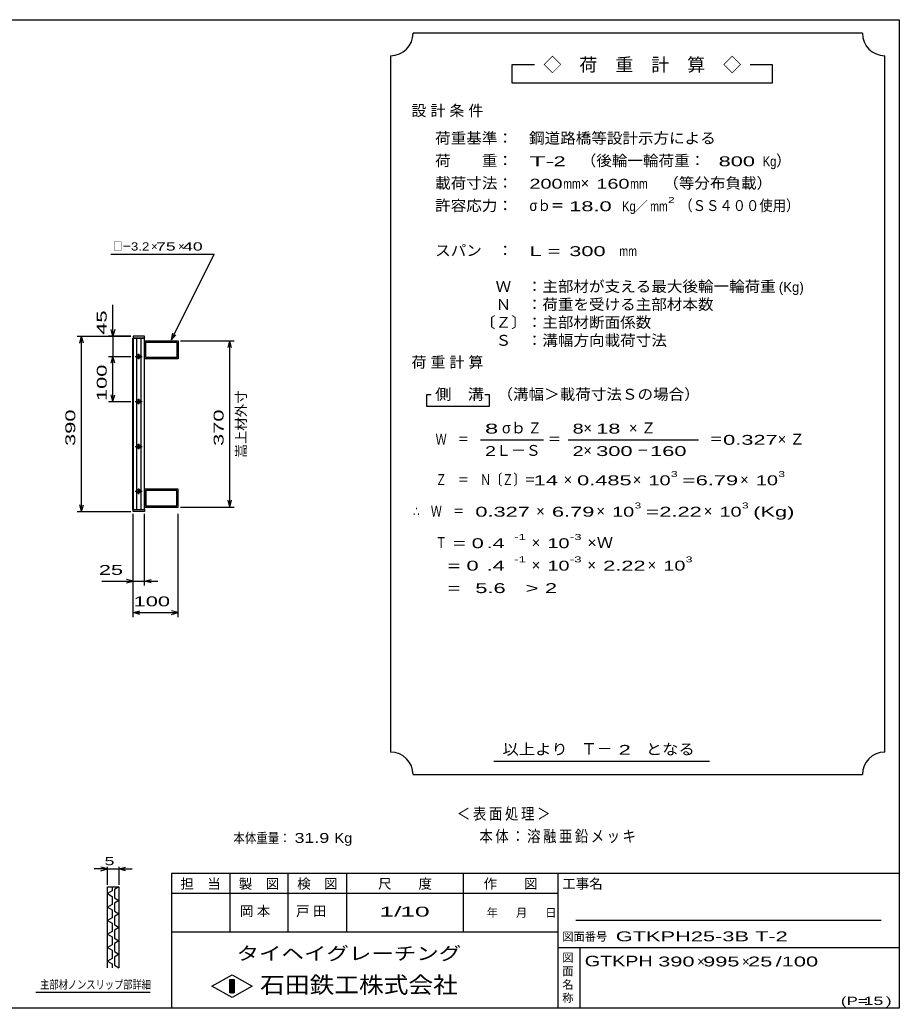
# Model space of a CAD drawing. Units: millimetres, scale not verified. Extents: x -1820 to 1731, y -1282 to 1054.
# Drawn here: x -227 to 1731, y -1146 to 1054 of the extents above; entities that cross this region are included whole.
import ezdxf
from ezdxf.enums import TextEntityAlignment as Align

# ---------------------------------------------------------------- set-up
doc = ezdxf.new("R2010")
doc.units = ezdxf.units.MM
doc.header["$LTSCALE"] = 10
for name, color, linetype, lineweight in [('0_2', 150, 'Continuous', 25), ('16', 3, 'Continuous', 25), ('22', 4, 'Continuous', 25), ('24', 2, 'Continuous', 25), ('32', 4, 'Continuous', 25)]:
    doc.layers.add(name, color=color, linetype=linetype, lineweight=lineweight)
doc.styles.add('ベクトル', font='')
doc.styles.get('ベクトル').set_extended_font_data('ベクトル')

msp = doc.modelspace()

# ---------------------------------------------------------------- linework, layer by layer
at = {"layer": '0_2'}
for p, q in [((-1729, 1053.5), (1731, 1053.5)), ((1731, 1053.5), (1731, -1146.5)), ((1731, -846.5), (111, -846.5)), ((111, -846.5), (111, -1146.5)), ((241, -846.5), (241, -976.5)), ((371, -976.5), (371, -846.5)), ((501, -846.5), (501, -976.5)), ((761, -976.5), (761, -846.5)), ((971, -846.5), (971, -1146.5)), ((971, -891.5), (111, -891.5)), ((1691, -951.5), (1011, -951.5)), ((111, -976.5), (971, -976.5)), ((971, -1011.5), (1731, -1011.5)), ((1021, -1146.5), (1021, -1011.5)), ((201, -1097.5), (246, -1072.5)), ((246, -1072.5), (291, -1097.5)), ((246, -1122.5), (201, -1097.5)), ((241, -1082.5), (251, -1082.5)), ((241, -1112.5), (241, -1082.5)), ((241, -1082.5), (243, -1082.5)), ((243, -1082.5), (243, -1112.5)), ((245, -1112.5), (245, -1082.5)), ((245, -1082.5), (247, -1082.5)), ((291, -1097.5), (246, -1122.5)), ((247, -1082.5), (247, -1112.5)), ((249, -1112.5), (249, -1082.5)), ((249, -1082.5), (251, -1082.5)), ((251, -1082.5), (251, -1112.5)), ((251, -1082.5), (251, -1112.5)), ((251, -1112.5), (241, -1112.5)), ((243, -1112.5), (245, -1112.5)), ((247, -1112.5), (249, -1112.5)), ((1731, -1146.5), (-1729, -1146.5))]:
    msp.add_line(p, q, dxfattribs=at)
at = {"layer": '16'}
for p, q in [((25.3, -36.5), (25.3, 344.5)), ((25.3, 344.5), (26, 344.5)), ((51, 349), (26, 349)), ((26, 349), (26, 344.5)), ((26, 344.5), (51, 344.5)), ((26, 344.5), (26, -36.5)), ((51, 344.5), (26, 344.5)), ((33, 344.5), (33, -36.5)), ((44, -36.5), (44, 344.5)), ((51, 344.5), (51, 349)), ((51, -36.5), (51, 344.5)), ((51, 339), (126, 339)), ((51, 299), (51, 339)), ((54, 336), (123, 336)), ((54, 302), (54, 336)), ((123, 336), (123, 302)), ((126, 339), (126, 299)), ((38, 310), (38, 298)), ((30, 304), (46, 304)), ((40, 307), (36, 307)), ((36, 301), (40, 301)), ((126, 299), (51, 299)), ((123, 302), (54, 302)), ((30, 204), (46, 204)), ((40, 207), (36, 207)), ((36, 201), (40, 201)), ((38, 210), (38, 198)), ((38, 110), (38, 98)), ((30, 104), (46, 104)), ((40, 107), (36, 107)), ((36, 101), (40, 101)), ((30, 4), (46, 4)), ((40, 7), (36, 7)), ((36, 1), (40, 1)), ((38, 10), (38, -2)), ((126, 9), (51, 9)), ((51, 9), (51, -31)), ((123, 6), (54, 6)), ((54, 6), (54, -28)), ((123, -28), (123, 6)), ((126, -31), (126, 9)), ((26, -36.5), (25.3, -36.5)), ((26, -36.5), (51, -36.5)), ((26, -41), (26, -36.5)), ((26, -36.5), (51, -36.5)), ((51, -41), (26, -41)), ((51, -31), (126, -31)), ((51, -36.5), (51, -41)), ((54, -28), (123, -28))]:
    msp.add_line(p, q, dxfattribs=at)
for centre, radius, start, end in [((38, 304), 4, 46.6, 133.4), ((36, 304), 3, 90, 270), ((38, 304), 4, 226.6, 313.4), ((40, 304), 3, 270, 90), ((36, 204), 3, 90, 270), ((38, 204), 4, 46.6, 133.4), ((38, 204), 4, 226.6, 313.4), ((40, 204), 3, 270, 90), ((36, 104), 3, 90, 270), ((38, 104), 4, 46.6, 133.4), ((38, 104), 4, 226.6, 313.4), ((40, 104), 3, 270, 90), ((36, 4), 3, 90, 270), ((38, 4), 4, 46.6, 133.4), ((38, 4), 4, 226.6, 313.4), ((40, 4), 3, 270, 90)]:
    msp.add_arc(centre, radius, start, end, dxfattribs=at)
at = {"layer": '22'}
for p, q in [((-24, 531.5), (206, 531.5)), ((111, 341.5), (206, 531.5)), ((-19, 349), (-19, 419)), ((-19, 349), (-23, 364)), ((-15, 364), (-19, 349)), ((111, 341.5), (114, 356.1)), ((111, 341.5), (121, 352.5)), ((-99, 349), (21, 349)), ((-93, 334), (-89, 349)), ((-85, 334), (-89, 349)), ((-89, -41), (-89, 349)), ((21, 349), (-29, 349)), ((-19, 349), (-19, 304)), ((131, 339), (251, 339)), ((237, 324), (241, 339)), ((245, 324), (241, 339)), ((241, -31), (241, 339)), ((-29, 304), (21, 304)), ((-23, 289), (-19, 304)), ((-15, 289), (-19, 304)), ((-19, 204), (-19, 304)), ((-29, 204), (21, 204)), ((-19, 204), (-23, 219)), ((-19, 204), (-15, 219)), ((241, -31), (237, -16)), ((241, -31), (245, -16)), ((-99, -41), (21, -41)), ((-89, -41), (-93, -26)), ((-89, -41), (-85, -26)), ((131, -31), (251, -31)), ((26, -206), (26, -46)), ((26, -276), (26, -46)), ((51, -206), (51, -46)), ((126, -276), (126, -46)), ((-44, -196), (26, -196)), ((26, -196), (11, -192)), ((11, -200), (26, -196)), ((26, -196), (51, -196)), ((51, -196), (66, -192)), ((66, -200), (51, -196)), ((51, -196), (81, -196)), ((26, -266), (41, -262)), ((126, -266), (111, -262)), ((41, -270), (26, -266)), ((26, -266), (126, -266)), ((111, -270), (126, -266))]:
    msp.add_line(p, q, dxfattribs=at)
at = {"layer": '24', "color": 4}
for p, q in [((1649, 1023.5), (649, 1023.5)), ((599, 973.5), (599, -576.5)), ((1699, -576.5), (1699, 973.5)), ((919, 953.5), (869, 953.5)), ((869, 953.5), (869, 913.5)), ((1449, 953.5), (1399, 953.5)), ((1449, 913.5), (1449, 953.5)), ((869, 913.5), (1449, 913.5)), ((689, 218.5), (679, 218.5)), ((679, 218.5), (679, 193.5)), ((819, 218.5), (809, 218.5)), ((819, 193.5), (819, 218.5)), ((679, 193.5), (819, 193.5)), ((799, 118.5), (939, 118.5)), ((994, 118.5), (1284, 118.5)), ((829, -596.5), (1309, -596.5)), ((649, -626.5), (1649, -626.5))]:
    msp.add_line(p, q, dxfattribs=at)
for centre, start, end in [((599, 1023.5), 270, 0), ((1699, 1023.5), 180, 270), ((599, -626.5), 0, 90), ((1699, -626.5), 90, 180)]:
    msp.add_arc(centre, 50, start, end, dxfattribs=at)
at = {"layer": '32'}
for p, q in [((-31, -836.5), (-46, -832.5)), ((-31, -871.5), (-31, -831.5)), ((-6, -831.5), (-6, -871.5)), ((-6, -836.5), (9, -832.5)), ((-31, -836.5), (-61, -836.5)), ((-46, -840.5), (-31, -836.5)), ((-31, -836.5), (-6, -836.5)), ((9, -840.5), (-6, -836.5)), ((-6, -836.5), (24, -836.5)), ((-31, -876.5), (-6, -876.5)), ((-31, -1056.5), (-31, -876.5)), ((-21, -876.5), (-21, -885.5)), ((-6, -876.5), (-16, -882.5)), ((-6, -876.5), (-6, -1056.5)), ((-21, -885.5), (-31, -891.5)), ((-31, -891.5), (-21, -897.5)), ((-21, -897.5), (-21, -915.5)), ((-16, -882.5), (-16, -900.5)), ((-16, -900.5), (-6, -906.5)), ((-21, -915.5), (-31, -921.5)), ((-31, -921.5), (-21, -927.5)), ((-6, -906.5), (-16, -912.5)), ((-16, -912.5), (-16, -930.5)), ((-21, -945.5), (-31, -951.5)), ((-21, -927.5), (-21, -945.5)), ((-16, -930.5), (-6, -936.5)), ((-6, -936.5), (-16, -942.5)), ((-16, -942.5), (-16, -960.5)), ((-31, -951.5), (-21, -957.5)), ((-21, -957.5), (-21, -975.5)), ((-16, -960.5), (-6, -966.5)), ((-6, -966.5), (-16, -972.5)), ((-21, -975.5), (-31, -981.5)), ((-31, -981.5), (-21, -987.5)), ((-21, -987.5), (-21, -1005.5)), ((-16, -972.5), (-16, -990.5)), ((-21, -1005.5), (-31, -1011.5)), ((-31, -1011.5), (-21, -1017.5)), ((-16, -990.5), (-6, -996.5)), ((-6, -996.5), (-16, -1002.5)), ((-16, -1002.5), (-16, -1020.5)), ((-21, -1017.5), (-21, -1035.5)), ((-16, -1020.5), (-6, -1026.5)), ((-6, -1026.5), (-16, -1032.5)), ((-16, -1032.5), (-16, -1050.5)), ((-21, -1035.5), (-31, -1041.5)), ((-31, -1041.5), (-21, -1047.5)), ((-21, -1047.5), (-21, -1056.5)), ((-16, -1050.5), (-6, -1056.5)), ((64, -1111.5), (-191, -1111.5))]:
    msp.add_line(p, q, dxfattribs=at)

# ---------------------------------------------------------------- texts
at = {"layer": '0_2', "style": 'ベクトル'}
for s, height, p in [('担\u3000当', 21.99, (131, -869.5)), ('製\u3000図', 21.99, (261, -869.5)), ('検\u3000図', 21.99, (391, -869.5)), ('尺\u3000\u3000度', 21.99, (571, -869.5)), ('作\u3000\u3000図', 21.99, (806, -869.5)), ('工事名', 21.99, (981, -869.5)), ('年', 18.3, (813, -934)), ('月', 18.3, (878, -934)), ('日', 18.3, (943, -934)), ('図面番号', 18.33, (981, -987)), ('図', 18.3, (981, -1034)), ('面', 18.3, (981, -1064)), ('名', 18.3, (981, -1094)), ('称', 18.3, (981, -1124))]:
    msp.add_text(s, height=height, dxfattribs=at).set_placement(p, align=Align.MIDDLE_LEFT)
at = {"layer": '0_2', "color": 222, "style": 'ベクトル'}
for s, height, width, p in [('タイヘイグレーチング', 29.33, 1.25, (256, -1024.5)), ('石田鉄工株式会社', 36.66, 1.1, (308.5, -1094.5))]:
    msp.add_text(s, height=height, dxfattribs=dict(at, width=width)).set_placement(p, align=Align.MIDDLE_LEFT)
at = {"layer": '22', "color": 2, "style": 'ベクトル'}
for s, height, width, p in [('□－', 18.33, 0.8, (-19, 549)), ('3.2', 18.33, 1.2, (21, 549)), (' 75 ', 18.33, 1.6, (66, 549)), (' 40 ', 18.33, 1.6, (126, 549)), (' 25 ', 21.99, 1.65, (-64, -171)), (' 100 ', 21.99, 1.65, (13.5, -241)), ('本体重量：', 21.99, 0.85, (249, -767.5)), (' 31.9', 21.99, 1.35, (374, -767.5)), ('Kg', 21.99, 1.1, (474, -767.5)), ('1/', 21.99, 2, (574, -931.5)), (' 10 ', 21.99, 2, (604, -931.5)), ('GTKPH25-3B T-2             ', 21.99, 1.65, (1100, -986.5)), ('GTKPH', 23.46, 1.4, (1031, -1041.5)), (' 390 ', 21.99, 1.65, (1181, -1042.5)), (' 995 ', 21.99, 1.65, (1281, -1042.5)), (' 25 ', 21.99, 1.65, (1381, -1042.5)), ('/', 22, 1.65, (1456, -1042.5)), (' 100 ', 21.99, 1.65, (1456, -1042.5)), ('(P=', 18.33, 1.55, (1601, -1130)), (' 15 ', 18.33, 1.6, (1641, -1130)), (')', 18.3, 1.6, (1701, -1130))]:
    msp.add_text(s, height=height, dxfattribs=dict(at, width=width)).set_placement(p, align=Align.MIDDLE_LEFT)
for height, p in [(18.3, (66, 549)), (18.3, (126, 549)), (22, (1281, -1042.5)), (22, (1381, -1042.5))]:
    msp.add_text('×', height=height, dxfattribs=at).set_placement(p, align=Align.MIDDLE_LEFT)
at = {"layer": '22', "color": 2, "style": 'ベクトル', "width": 1.65}
for s, p in [(' 45 ', (-44, 339)), (' 100 ', (-44, 191.5)), (' 390 ', (-114, 91.5)), (' 370', (216, 91.5))]:
    msp.add_text(s, height=21.99, rotation=90, dxfattribs=at).set_placement(p, align=Align.MIDDLE_LEFT)
at = {"layer": '22', "color": 2, "style": 'ベクトル'}
msp.add_text('嵩上材外寸', height=21.99, rotation=90, dxfattribs=at).set_placement((266, 79), align=Align.MIDDLE_LEFT)
at = {"layer": '22', "color": 2, "attachment_point": 4, "style": 'ベクトル'}
for s, insert, char_height in [('\\T1.2;\\W0.85;＜表面処理＞', (746.5, -715), 25.66), ('\\T1.19;\\W0.85;本体：溶融亜鉛メッキ', (796.5, -765), 25.66), ('\\T1.25;岡本\u3000', (263.5, -931.5), 21.99), ('\\T1.25;戸田\u3000', (388.5, -931.5), 21.99)]:
    msp.add_mtext(s, dxfattribs=dict(at, insert=insert, char_height=char_height))
at = {"layer": '24', "style": 'ベクトル'}
for s, height, p in [('◇\u3000荷\u3000重\u3000計\u3000算\u3000◇', 29.33, (939, 953.5)), ('）', 24.2, (1457, 740)), ('×', 24.2, (1022, 690)), ('／', 22, (1141.5, 638.5)), ('(Kg)', 21.99, (1463, 458.5)), ('σｂ', 24.19, (847, 145)), ('×', 24.2, (1028, 145)), ('Ｌ－Ｓ', 24.19, (834, 95)), ('×', 24.2, (1028, 95)), ('×', 24.2, (984, 30)), ('×', 24.2, (1138, 30)), ('×', 24.2, (1377, 30)), ('×', 24.2, (923, -40)), ('×', 24.2, (1057, -40)), ('×', 24.2, (1296, -40)), ('×', 24.2, (913, -110)), ('×', 24.2, (913, -160)), ('×', 24.2, (1037, -160)), ('×', 24.2, (1171, -160)), ('Ｔ－', 25.66, (1023, -569))]:
    msp.add_text(s, height=height, dxfattribs=at).set_placement(p, align=Align.MIDDLE_LEFT)
for s, height, width, p in [('荷重基準：\u3000', 24.19, 1.05, (698, 790)), ('鋼道路橋等設計示方による', 24.19, 1.05, (907, 790)), ('荷\u3000\u3000重：\u3000', 24.19, 1.05, (698, 740)), ('T-', 21.99, 2, (908, 738.5)), (' 2 ', 21.99, 1.65, (948, 738.5)), ('（後輪一輪荷重：', 24.19, 1.05, (1022, 740)), ('  800', 21.99, 1.65, (1302, 738.5)), ('Kg', 21.99, 0.85, (1427, 738.5)), ('載荷寸法：\u3000', 24.19, 1.05, (698, 690)), ('\u3000（等分布負載）', 24.19, 1.05, (1171, 690)), ('200', 21.99, 1.5, (908, 688.5)), ('mm', 21.99, 0.8, (983, 688.5)), ('160', 21.99, 1.5, (1057, 688.5)), ('mm', 21.99, 0.8, (1132, 688.5)), ('許容応力：\u3000', 24.19, 1.05, (698, 640)), ('σｂ＝', 24.19, 0.9, (908, 640)), (' 18.0', 21.99, 1.65, (983, 638.5)), ('Kg', 21.99, 0.85, (1114, 638.5)), ('mm', 21.99, 0.8, (1176.5, 638.5)), ('2', 13.2, 1.5, (1216.5, 652.5)), ('（ＳＳ４００使用）', 24.19, 0.9, (1241.5, 640)), ('スパン\u3000：\u3000', 24.19, 1.05, (698, 540)), ('L =', 21.99, 1.65, (908, 538.5)), (' 300 ', 21.99, 1.65, (983, 538.5)), ('mm', 21.99, 0.8, (1108, 538.5)), ('\u3000Ｗ\u3000：主部材が支える最大後輪一輪荷重', 24.19, 1.05, (798, 460)), ('\u3000Ｎ\u3000：荷重を受ける主部材本数', 24.19, 1.05, (798, 420)), ('〔Ｚ〕：主部材断面係数', 24.19, 1.05, (798, 380)), ('\u3000Ｓ\u3000：溝幅方向載荷寸法', 24.19, 1.05, (798, 340)), ('側\u3000溝', 24.19, 1.1, (698, 220)), ('\u3000（溝幅＞載荷寸法Ｓの場合）', 24.19, 1.05, (802, 220)), ('8', 22, 1.8, (809, 143.5)), ('Ｚ', 24.2, 0.9, (905, 145)), ('8', 22, 1.5, (1004, 143.5)), (' 18 ', 21.99, 1.65, (1043, 143.5)), ('Ｗ\u3000＝', 24.19, 0.75, (699, 120)), ('＝', 24.2, 0.9, (949, 120)), ('＝', 24.2, 0.9, (1309, 120)), ('0.327', 21.99, 1.65, (1339, 118.5)), ('2', 22, 1.5, (809, 93.5)), ('2', 22, 1.5, (1004, 93.5)), (' 300 ', 21.99, 1.65, (1043, 93.5)), ('－', 24.2, 0.75, (1148, 95)), (' 160 ', 21.99, 1.65, (1163, 93.5)), ('Ｚ\u3000＝\u3000Ｎ〔Ｚ〕＝', 24.19, 0.75, (699, 30)), ('3', 13.2, 1.5, (1223, 42.5)), ('3', 13.2, 1.5, (1462, 42.5)), (' 14 ', 21.99, 1.65, (904, 28.5)), ('0.485', 21.99, 1.65, (1014, 28.5)), ('10', 21.99, 1.5, (1173, 28.5)), ('=', 22, 1.7, (1248, 28.5)), ('6.79', 21.99, 1.65, (1278, 28.5)), ('10', 21.99, 1.5, (1412, 28.5)), ('3', 13.2, 1.5, (1142, -27.5)), ('3', 13.2, 1.5, (1381, -27.5)), ('∴\u3000Ｗ\u3000＝', 24.19, 0.75, (649, -40)), (' 0.327', 21.99, 1.65, (774, -41.5)), ('6.79', 21.99, 1.65, (958, -41.5)), ('10', 21.99, 1.5, (1092, -41.5)), ('=', 22, 1.7, (1167, -41.5)), ('2.22', 21.99, 1.65, (1197, -41.5)), ('10', 21.99, 1.5, (1331, -41.5)), ('(Kg)', 21.99, 1.65, (1406, -41.5)), ('Ｔ', 24.2, 0.75, (699, -110)), (' = 0', 21.99, 1.65, (724, -111.5)), (' .4 ', 21.99, 1.65, (799, -111.5)), ('-1', 13.2, 1.65, (874, -97.5)), ('10', 21.99, 1.5, (948, -111.5)), ('-3', 13.2, 1.65, (998, -97.5)), ('×Ｗ', 24.19, 1.1, (1037, -110)), ('  = 0', 21.99, 1.65, (699, -161.5)), (' .4 ', 21.99, 1.65, (799, -161.5)), ('-1', 13.2, 1.65, (874, -147.5)), ('10', 21.99, 1.5, (948, -161.5)), ('-3', 13.2, 1.65, (998, -147.5)), ('2.22', 21.99, 1.65, (1072, -161.5)), ('10', 21.99, 1.5, (1206, -161.5)), ('3', 13.2, 1.5, (1256, -147.5)), ('  =', 21.99, 1.65, (699, -211.5)), (' 5.6', 21.99, 1.65, (774, -211.5)), ('>', 22, 1.7, (899, -211.5)), (' 2 ', 21.99, 1.65, (929, -211.5)), ('以上より\u3000', 24.19, 1.1, (848, -570)), (' 2 ', 21.99, 1.65, (1093, -571.5)), ('となる', 24.19, 1.1, (1167, -570))]:
    msp.add_text(s, height=height, dxfattribs=dict(at, width=width)).set_placement(p, align=Align.MIDDLE_LEFT)
at = {"layer": '24', "char_height": 24.19, "attachment_point": 4, "style": 'ベクトル'}
for s, insert in [('\\T1.28;設計条件', (645.5, 850)), ('\\T1.28;荷重計算', (645.5, 290)), ('\\T1.42;×Ｚ', (1129.5, 145)), ('\\T1.42;×Ｚ', (1460.5, 120))]:
    msp.add_mtext(s, dxfattribs=dict(at, insert=insert))
at = {"layer": '32', "color": 2, "style": 'ベクトル'}
for s, width, p in [(' 5 ', 1.6, (-48.5, -819)), ('主部材ノンスリップ部詳細', 0.8, (-181, -1094))]:
    msp.add_text(s, height=18.33, dxfattribs=dict(at, width=width)).set_placement(p, align=Align.MIDDLE_LEFT)

doc.saveas('drawing.dxf')
